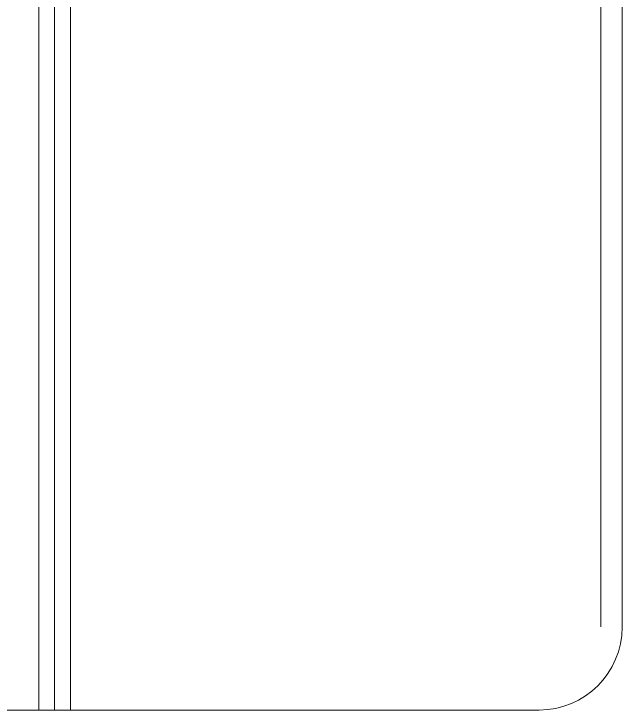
# Model space of a CAD drawing. Header units: millimetres. Extents: x -160614 to 59925, y -157025 to 0.
# Drawn here: x -60409.6 to -60312.6, y -99494.7 to -99383.7 of the extents above; entities that cross this region are included whole.
import ezdxf

# ---------------------------------------------------------------- set-up
doc = ezdxf.new("R2010")
doc.units = ezdxf.units.MM
doc.header["$LTSCALE"] = 8
doc.layers.add('72_EGR_EQP_TAG', color=9, linetype='Continuous', lineweight=5)
doc.layers.add('LOADING', color=9, linetype='Continuous', lineweight=5)
doc.layers.add('TME-NON MEDICAL FURNITURE', color=9, linetype='Continuous')

# ---------------------------------------------------------------- blocks, each defined once
blk = doc.blocks.new('GF21008-P')
at = {"layer": 'LOADING'}
for p, q in [((0.71658, -0.1974), (0.71658, 0)), ((0.71912, -0.1974), (0.71912, 0)), ((0.72166, -0.1974), (0.72166, 0)), ((0.80631, -0.18414), (0.80631, -0.01908)), ((0.8097, -0.18414), (0.8097, -0.01908)), ((-0.7767, -0.1974), (0.79645, -0.1974))]:
    blk.add_line(p, q, dxfattribs=at)
blk.add_arc((0.79645, -0.18414), 0.01325, 270, 0, dxfattribs=at)
blk = doc.blocks.new('1stF')
at = {"layer": 'TME-NON MEDICAL FURNITURE', "color": 9, "xscale": 1000, "yscale": 1000, "zscale": 1000}
blk.add_blockref('GF21008-P', (-61122.27, -99297.3), dxfattribs=at)

msp = doc.modelspace()

# ---------------------------------------------------------------- block references
at = {"layer": '72_EGR_EQP_TAG'}
msp.add_blockref('1stF', (0, 0), dxfattribs=at)

doc.saveas('drawing.dxf')
